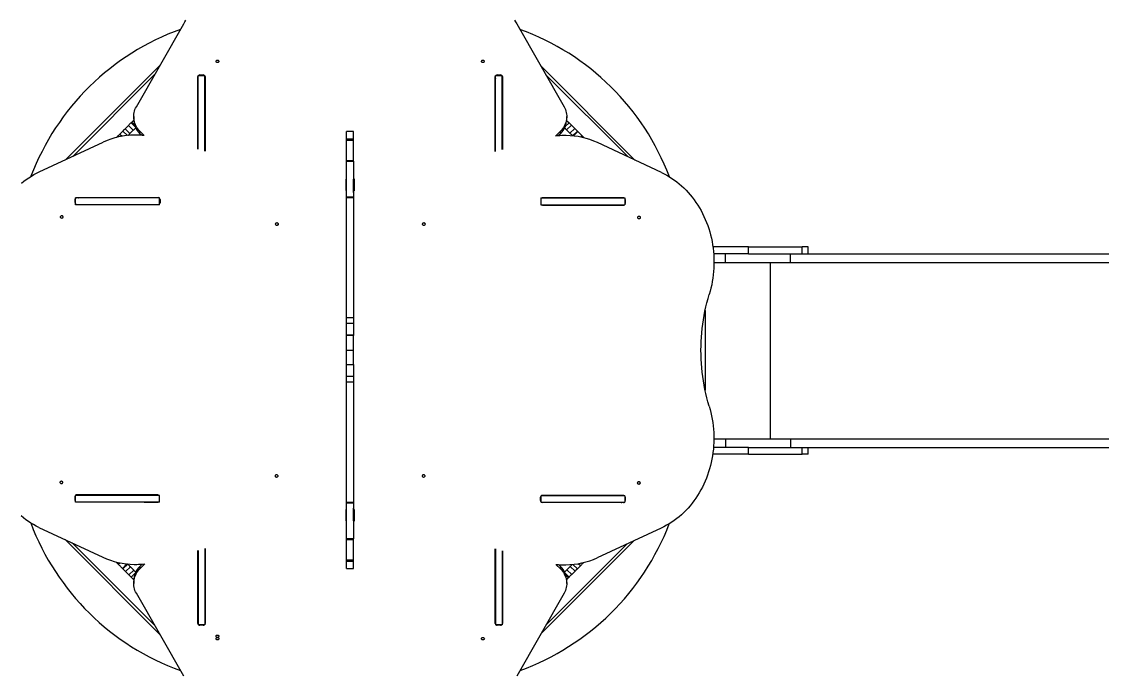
# Model space of a CAD drawing. Header units: millimetres. Extents: x -9608 to 9087, y -7864 to 6934.
# Drawn here: x 2400 to 5744, y -2946 to -927 of the extents above; entities that cross this region are included whole.
import ezdxf

# ---------------------------------------------------------------- set-up
doc = ezdxf.new("R2010")
doc.units = ezdxf.units.MM
for name, color, linetype in [('DIKOM_ОБЪЕКТ', 7, 'Continuous'), ('DIKOM_РАЗМЕР_ЗОНА', 7, 'Continuous'), ('DIKOM_РАЗМЕР_ОБЪЕКТА', 7, 'Continuous')]:
    doc.layers.add(name, color=color, linetype=linetype)
doc.styles.add('style1', font='arial.ttf', dxfattribs={"width": 0.8})
doc.dimstyles.new('1-50', dxfattribs={"dimtxt": 300, "dimasz": 200, "dimexe": 100, "dimexo": 0, "dimgap": 100, "dimtad": 1, "dimtxsty": 'style1', "dimcen": 200, "dimclrd": 7, "dimclre": 7, "dimclrt": 7, "dimadec": 1, "dimazin": 2, "dimtfac": 1, "dimtmove": 0, "dimatfit": 2, "dimfxl": 0, "dimlwd": 25, "dimlwe": 18, "dimarcsym": 0})

# ---------------------------------------------------------------- blocks, each defined once
blk = doc.blocks.new('*D16')
at = {"layer": 'Defpoints', "color": 0, "transparency": 16777216}
for p in [(-6125, 3662.5), (7039, -2261), (7039, -7136.2)]:
    blk.add_point(p, dxfattribs=at)
at = {"layer": 'DIKOM_РАЗМЕР_ОБЪЕКТА', "color": 7, "lineweight": 18, "transparency": 16777216}
for p, q in [((-6125, 3662.5), (-6125, -7236.2)), ((7039, -2261), (7039, -7236.2))]:
    blk.add_line(p, q, dxfattribs=at)
at = {"layer": 'DIKOM_РАЗМЕР_ОБЪЕКТА', "color": 7, "lineweight": 25, "transparency": 16777216}
blk.add_line((-5925, -7136.2), (6839, -7136.2), dxfattribs=at)
at = {"layer": 'DIKOM_РАЗМЕР_ОБЪЕКТА', "color": 7, "transparency": 16777216}
for points in [[(-5925, -7102.9), (-5925, -7169.5), (-6125, -7136.2)], [(6839, -7102.9), (6839, -7169.5), (7039, -7136.2)]]:
    blk.add_solid(points, dxfattribs=at)
at = {"layer": 'DIKOM_РАЗМЕР_ОБЪЕКТА', "color": 7, "transparency": 16777216, "insert": (326.4, -6882.9), "char_height": 300, "attachment_point": 5, "style": 'style1'}
blk.add_mtext('13200', dxfattribs=at)
blk = doc.blocks.new('*D19')
at = {"layer": 'Defpoints', "color": 0, "transparency": 16777216}
for p in [(-8101.5, 2662.5), (9079.7, -1911.4), (9079.7, -7764.5)]:
    blk.add_point(p, dxfattribs=at)
at = {"layer": 'DIKOM_РАЗМЕР_ЗОНА', "color": 7, "lineweight": 18, "transparency": 16777216}
for p, q in [((-8101.5, 2662.5), (-8101.5, -7864.5)), ((9079.7, -1911.4), (9079.7, -7864.5))]:
    blk.add_line(p, q, dxfattribs=at)
at = {"layer": 'DIKOM_РАЗМЕР_ЗОНА', "color": 7, "lineweight": 25, "transparency": 16777216}
blk.add_line((-7901.5, -7764.5), (8879.7, -7764.5), dxfattribs=at)
at = {"layer": 'DIKOM_РАЗМЕР_ЗОНА', "color": 7, "transparency": 16777216}
for points in [[(-7901.5, -7731.1), (-7901.5, -7797.8), (-8101.5, -7764.5)], [(8879.7, -7731.1), (8879.7, -7797.8), (9079.7, -7764.5)]]:
    blk.add_solid(points, dxfattribs=at)
at = {"layer": 'DIKOM_РАЗМЕР_ЗОНА', "color": 7, "transparency": 16777216, "insert": (369.4, -7511.3), "char_height": 300, "attachment_point": 5, "style": 'style1'}
blk.add_mtext('17200', dxfattribs=at)

msp = doc.modelspace()

# ---------------------------------------------------------------- linework, layer by layer
at = {"layer": 'DIKOM_ОБЪЕКТ', "color": 7, "linetype": 'Continuous', "lineweight": 15}
for p, q in [((2755.176, -1190.824), (2901.736, -934.076)), ((3932.971, -934.076), (4079.532, -1190.824)), ((2827.975, -1063.287), (2537.006, -1354.264)), ((4299.091, -1356.113), (4007.342, -1064.375)), ((2812.93, -1089.648), (2558.093, -1344.484)), ((2945.651, -1322.119), (2945.651, -1097.615)), ((2946.353, -1093.718), (2967.349, -1093.718)), ((2946.353, -1322.31), (2946.353, -1093.718)), ((2951.648, -1092.419), (2962.054, -1092.419)), ((2951.648, -1093.718), (2951.648, -1092.419)), ((2962.054, -1093.718), (2962.054, -1092.419)), ((2967.349, -1328.05), (2967.349, -1093.718)), ((2968.051, -1097.615), (2968.051, -1328.241)), ((3866.656, -1329.394), (3866.656, -1097.615)), ((3867.358, -1093.718), (3888.354, -1093.718)), ((3867.358, -1329.205), (3867.358, -1093.718)), ((3872.653, -1092.419), (3883.06, -1092.419)), ((3872.653, -1093.718), (3872.653, -1092.419)), ((3883.06, -1093.718), (3883.06, -1092.419)), ((3888.354, -1323.522), (3888.354, -1093.718)), ((3889.056, -1097.615), (3889.056, -1323.332)), ((4277.881, -1346.216), (4022.403, -1090.736)), ((2746.89, -1221.526), (2746.89, -1229.026)), ((4087.68, -1233.014), (4095.035, -1240.375)), ((4087.817, -1229.026), (4087.817, -1221.526)), ((2704.059, -1275.508), (2713.458, -1266.117)), ((2713.458, -1266.117), (2727.359, -1280.024)), ((2720.615, -1258.962), (2730.899, -1248.681)), ((2720.615, -1258.962), (2735.461, -1273.812)), ((2730.899, -1248.681), (2745.746, -1263.53)), ((2735.461, -1273.812), (2745.746, -1263.53)), ((2739.185, -1240.395), (2740.848, -1238.729)), ((2739.185, -1240.395), (2751.88, -1253.092)), ((2740.848, -1238.729), (2749.866, -1247.759)), ((2779.651, -1280.118), (2766.421, -1266.881)), ((2766.421, -1274.382), (2766.421, -1266.881)), ((3427.356, -1267.799), (3406.36, -1267.799)), ((3406.36, -1290.03), (3406.36, -1267.799)), ((3427.356, -1290.03), (3427.356, -1267.799)), ((4068.286, -1266.881), (4053.5, -1281.668)), ((4068.286, -1274.382), (4068.286, -1266.881)), ((4095.035, -1240.375), (4083.194, -1252.218)), ((4102.191, -1247.529), (4087.344, -1262.378)), ((4087.344, -1262.378), (4097.629, -1272.659)), ((4112.476, -1257.81), (4097.629, -1272.659)), ((4102.191, -1247.529), (4112.476, -1257.81)), ((4120.761, -1266.096), (4105.914, -1280.945)), ((4122.424, -1267.762), (4108.813, -1281.38)), ((4120.761, -1266.096), (4122.424, -1267.762)), ((2454.562, -1392.487), (2652.927, -1300.513)), ((2693.561, -1286.005), (2693.942, -1285.636)), ((2693.942, -1285.636), (2694.156, -1285.855)), ((2704.059, -1275.508), (2710.849, -1282.289)), ((2757.236, -1278.909), (2749.744, -1278.909)), ((2771.396, -1279.354), (2766.421, -1274.382)), ((3406.36, -1290.03), (3427.356, -1290.03)), ((3406.36, -1294.689), (3406.36, -1290.03)), ((3406.36, -1294.689), (3427.356, -1294.689)), ((3406.36, -1357.85), (3406.36, -1294.689)), ((3427.356, -1294.689), (3427.356, -1290.03)), ((3427.356, -1357.85), (3427.356, -1294.689)), ((4068.286, -1274.382), (4061.847, -1280.825)), ((4085.91, -1280.213), (4078.418, -1280.213)), ((4105.914, -1280.945), (4106.082, -1281.119)), ((4134.921, -1280.258), (4130.511, -1284.666)), ((4134.921, -1280.258), (4141.94, -1287.27)), ((4381.412, -1394.526), (4183.261, -1302.066)), ((3406.36, -1357.85), (3427.356, -1357.85)), ((3406.36, -1359.32), (3406.36, -1357.85)), ((3406.36, -1359.32), (3427.356, -1359.32)), ((3406.36, -1471.428), (3406.36, -1359.32)), ((3427.356, -1359.32), (3427.356, -1357.85)), ((3427.356, -1359.32), (3427.356, -1471.428)), ((3406.36, -1415.271), (3403.857, -1415.271)), ((3403.857, -1415.271), (3403.857, -1433.271)), ((3403.857, -1433.271), (3403.857, -1449.824)), ((3406.36, -1433.271), (3403.857, -1433.271)), ((3430.85, -1415.271), (3427.859, -1415.271)), ((3427.859, -1433.271), (3427.859, -1415.271)), ((3430.85, -1433.271), (3427.859, -1433.271)), ((3427.859, -1455.954), (3427.859, -1433.271)), ((3430.85, -1433.271), (3430.85, -1415.271)), ((3430.85, -1450.824), (3430.85, -1433.271)), ((2566.089, -1487.905), (2566.104, -1477.505)), ((2566.806, -1487.905), (2566.089, -1487.905)), ((2566.806, -1477.505), (2566.104, -1477.505)), ((2566.806, -1494.271), (2566.806, -1473.271)), ((2826.602, -1473.271), (2566.806, -1473.271)), ((2826.602, -1494.271), (2566.806, -1494.271)), ((2571.307, -1471.513), (2823.321, -1471.944)), ((2823.352, -1494.344), (2780.704, -1494.271)), ((2823.627, -1494.332), (2788.211, -1494.271)), ((2824.1, -1494.271), (2823.352, -1494.344)), ((2826.602, -1494.271), (2826.602, -1473.271)), ((2828.509, -1477.953), (2828.494, -1488.354)), ((3427.356, -1471.428), (3406.36, -1471.428)), ((3406.36, -1471.428), (3406.36, -1471.872)), ((3406.36, -1471.872), (3427.356, -1471.872)), ((3406.36, -1844.741), (3406.36, -1471.872)), ((3427.356, -1471.872), (3427.356, -1471.428)), ((3427.356, -1471.872), (3427.356, -1844.741)), ((4007.342, -1478.88), (4007.342, -1489.281)), ((4008.105, -1473.271), (4008.105, -1494.271)), ((4008.105, -1473.271), (4267.902, -1473.271)), ((4008.105, -1494.271), (4267.902, -1494.271)), ((4257.068, -1473.1), (4012.302, -1472.891)), ((4012.469, -1495.285), (4264.545, -1495.5)), ((4264.56, -1473.1), (4012.546, -1472.885)), ((4257.068, -1473.1), (4264.56, -1473.1)), ((4267.902, -1473.271), (4267.902, -1494.271)), ((4267.902, -1479.104), (4269.748, -1479.104)), ((4267.902, -1489.504), (4269.748, -1489.504)), ((4269.748, -1489.504), (4269.748, -1479.104)), ((4651.019, -1625.037), (4540.576, -1625.037)), ((4651.019, -1646.037), (4651.019, -1625.037)), ((4651.019, -1625.037), (4817.157, -1625.037)), ((4817.157, -1646.037), (4817.157, -1625.037)), ((4836.017, -1625.037), (4817.157, -1625.037)), ((4836.017, -1646.037), (4836.017, -1625.037)), ((4651.019, -1646.037), (4542.85, -1646.037)), ((4579.883, -1673.037), (4579.883, -1646.037)), ((4651.019, -1646.037), (4817.157, -1646.037)), ((4780.429, -1673.037), (4780.429, -1646.037)), ((4817.157, -1646.037), (6472.095, -1646.037)), ((4543.872, -1673.037), (4579.883, -1673.037)), ((4579.883, -1673.037), (4780.429, -1673.037)), ((4717.822, -1673.037), (4717.822, -2219.037)), ((4780.429, -1673.037), (6472.095, -1673.037)), ((4516.421, -1821.86), (4516.421, -2068.924)), ((3427.356, -1844.741), (3406.36, -1844.741)), ((3406.36, -1861.831), (3406.36, -1844.741)), ((3427.356, -1861.831), (3406.36, -1861.831)), ((3406.36, -1898.315), (3406.36, -1861.831)), ((3427.356, -1844.741), (3427.356, -1861.831)), ((3427.356, -1861.831), (3427.356, -1898.315)), ((3427.356, -1898.315), (3406.36, -1898.315)), ((3406.36, -1899.476), (3406.36, -1898.315)), ((3427.356, -1899.476), (3406.36, -1899.476)), ((3406.36, -1944.271), (3406.36, -1899.476)), ((3427.356, -1898.315), (3427.356, -1899.476)), ((3427.356, -1944.271), (3427.356, -1899.476)), ((3406.36, -1944.271), (3427.356, -1944.271)), ((3406.36, -1989.066), (3406.36, -1944.271)), ((3427.356, -1989.066), (3427.356, -1944.271)), ((3406.36, -1989.066), (3427.356, -1989.066)), ((3406.36, -1990.227), (3406.36, -1989.066)), ((3427.356, -1990.227), (3406.36, -1990.227)), ((3406.36, -2026.711), (3406.36, -1990.227)), ((3427.356, -1989.066), (3427.356, -1990.227)), ((3427.356, -1990.227), (3427.356, -2026.711)), ((3427.356, -2026.711), (3406.36, -2026.711)), ((3406.36, -2043.801), (3406.36, -2026.711)), ((3427.356, -2026.711), (3427.356, -2043.801)), ((3427.356, -2043.801), (3406.36, -2043.801)), ((3406.36, -2416.671), (3406.36, -2043.801)), ((3427.356, -2043.801), (3427.356, -2416.671)), ((4543.567, -2219.037), (4579.883, -2219.037)), ((4579.883, -2219.037), (4579.883, -2246.037)), ((4579.883, -2219.037), (4780.429, -2219.037)), ((4780.429, -2219.037), (4780.429, -2246.037)), ((4780.429, -2219.037), (6472.095, -2219.037)), ((4651.019, -2267.037), (4539.951, -2267.037)), ((4651.019, -2246.037), (4542.361, -2246.037)), ((4651.019, -2267.037), (4651.019, -2246.037)), ((4651.019, -2246.037), (4817.157, -2246.037)), ((4651.019, -2267.037), (4817.157, -2267.037)), ((4817.157, -2246.037), (6472.095, -2246.037)), ((4817.157, -2267.037), (4817.157, -2246.037)), ((4836.017, -2267.037), (4817.157, -2267.037)), ((4836.017, -2267.037), (4836.017, -2246.037)), ((2564.914, -2398.504), (2564.899, -2408.905)), ((2566.806, -2398.504), (2564.914, -2398.504)), ((2566.806, -2415.271), (2566.806, -2394.271)), ((2826.602, -2394.271), (2566.806, -2394.271)), ((2822.208, -2392.944), (2570.117, -2392.513)), ((2826.602, -2415.271), (2826.602, -2394.271)), ((2827.304, -2409.353), (2827.319, -2398.952)), ((4006.747, -2410.281), (4006.763, -2399.88)), ((4008.105, -2395.862), (4008.105, -2414.317)), ((4009.54, -2394.271), (4267.474, -2394.271)), ((4011.707, -2393.892), (4256.473, -2394.101)), ((4011.89, -2393.885), (4263.965, -2394.101)), ((4256.473, -2394.101), (4263.965, -2394.101)), ((4267.902, -2396.983), (4267.902, -2413.607)), ((4267.902, -2400.105), (4269.168, -2400.105)), ((4269.168, -2400.105), (4269.153, -2410.505)), ((2566.806, -2408.905), (2564.899, -2408.905)), ((2826.602, -2415.271), (2566.806, -2415.271)), ((2779.544, -2415.271), (2822.101, -2415.344)), ((2787.051, -2415.271), (2822.452, -2415.332)), ((2822.925, -2415.271), (2822.101, -2415.344)), ((3403.857, -2437.813), (3403.857, -2455.271)), ((3427.356, -2416.671), (3406.36, -2416.671)), ((3406.36, -2416.671), (3406.36, -2417.114)), ((3406.36, -2417.114), (3427.356, -2417.114)), ((3406.36, -2529.223), (3406.36, -2417.114)), ((3427.356, -2417.114), (3427.356, -2416.671)), ((3427.356, -2417.114), (3427.356, -2529.223)), ((3427.859, -2455.271), (3427.859, -2433.805)), ((3430.85, -2455.271), (3430.85, -2438.288)), ((4009.051, -2415.271), (4267.474, -2415.271)), ((4263.965, -2416.501), (4011.951, -2416.285)), ((4267.902, -2410.505), (4269.153, -2410.505)), ((3403.857, -2455.271), (3403.857, -2473.271)), ((3403.857, -2455.271), (3406.36, -2455.271)), ((3403.857, -2473.271), (3406.36, -2473.271)), ((3427.859, -2455.271), (3430.85, -2455.271)), ((3427.859, -2473.271), (3427.859, -2455.271)), ((3427.859, -2473.271), (3430.85, -2473.271)), ((3430.85, -2473.271), (3430.85, -2455.271)), ((2453.189, -2493.387), (2651.279, -2586.017)), ((4380.756, -2495.428), (4182.437, -2587.571)), ((2534.686, -2531.491), (2827.35, -2824.166)), ((3427.356, -2529.223), (3406.36, -2529.223)), ((3406.36, -2530.693), (3406.36, -2529.223)), ((3406.36, -2530.693), (3427.356, -2530.693)), ((3406.36, -2593.853), (3406.36, -2530.693)), ((3427.356, -2530.693), (3427.356, -2529.223)), ((3427.356, -2593.853), (3427.356, -2530.693)), ((4007.968, -2823.072), (4296.451, -2534.595)), ((2555.926, -2541.428), (2812.305, -2797.805)), ((2945.651, -2790.927), (2945.651, -2564.956)), ((2946.353, -2564.767), (2946.353, -2794.825)), ((2967.349, -2559.103), (2967.349, -2794.825)), ((2968.051, -2558.914), (2968.051, -2790.927)), ((3866.656, -2790.927), (3866.656, -2559.929)), ((3867.358, -2560.12), (3867.358, -2794.825)), ((3888.354, -2565.842), (3888.354, -2794.825)), ((3889.056, -2566.032), (3889.056, -2790.927)), ((4023.029, -2796.711), (4275.317, -2544.414)), ((2699.313, -2607.816), (2692.264, -2600.761)), ((2699.313, -2607.816), (2703.723, -2603.403)), ((2711.81, -2620.312), (2725.391, -2606.732)), ((2713.473, -2621.978), (2728.32, -2607.129)), ((2728.32, -2607.129), (2728.198, -2607.008)), ((2748.813, -2607.953), (2756.305, -2607.953)), ((2766.421, -2621.661), (2781.665, -2606.418)), ((2766.421, -2614.161), (2773.273, -2607.313)), ((3406.36, -2593.853), (3427.356, -2593.853)), ((3406.36, -2598.512), (3406.36, -2593.853)), ((3406.36, -2598.512), (3427.356, -2598.512)), ((3406.36, -2620.744), (3406.36, -2598.512)), ((3427.356, -2598.512), (3427.356, -2593.853)), ((3427.356, -2620.744), (3427.356, -2598.512)), ((4054.599, -2607.977), (4068.286, -2621.661)), ((4130.176, -2612.566), (4123.614, -2606.004)), ((2713.473, -2621.978), (2711.81, -2620.312)), ((2721.759, -2630.264), (2736.606, -2615.415)), ((2732.043, -2640.545), (2721.759, -2630.264)), ((2732.043, -2640.545), (2746.89, -2625.696)), ((2746.89, -2625.696), (2736.606, -2615.415)), ((2739.2, -2647.699), (2752.2, -2634.69)), ((2766.421, -2614.161), (2766.421, -2621.661)), ((3406.36, -2620.744), (3427.356, -2620.744)), ((4062.884, -2608.752), (4068.286, -2614.161)), ((4068.286, -2614.161), (4068.286, -2621.661)), ((4077.945, -2609.258), (4085.452, -2609.258)), ((4095.065, -2647.679), (4082.828, -2635.45)), ((4093.387, -2649.344), (4084.827, -2640.782)), ((4098.773, -2614.262), (4088.489, -2624.544)), ((4103.351, -2639.393), (4088.489, -2624.544)), ((4113.62, -2629.111), (4098.773, -2614.262)), ((4113.62, -2629.111), (4103.351, -2639.393)), ((4120.776, -2621.957), (4107.043, -2608.22)), ((4130.176, -2612.566), (4120.776, -2621.957)), ((2747.028, -2655.529), (2739.2, -2647.699)), ((2746.89, -2659.517), (2746.89, -2667.017)), ((4087.817, -2667.017), (4087.817, -2659.517)), ((4095.065, -2647.679), (4093.387, -2649.344)), ((2901.736, -2954.467), (2755.176, -2697.719)), ((4079.532, -2697.719), (3932.971, -2954.467)), ((2967.349, -2794.825), (2946.353, -2794.825)), ((2951.648, -2794.825), (2951.648, -2796.123)), ((2962.054, -2796.123), (2951.648, -2796.123)), ((2962.054, -2794.825), (2962.054, -2796.123)), ((3888.354, -2794.825), (3867.358, -2794.825)), ((3872.653, -2794.825), (3872.653, -2796.123)), ((3883.06, -2796.123), (3872.653, -2796.123)), ((3883.06, -2794.825), (3883.06, -2796.123))]:
    msp.add_line(p, q, dxfattribs=at)
at = {"layer": 'DIKOM_ОБЪЕКТ', "color": 7, "linetype": 'Continuous', "lineweight": 15, "flags": 128}
for points in [[(2901.736, -934.076), (2905.139, -928.466), (2908.847, -923.007)], [(3925.861, -923.007), (3929.568, -928.466), (3932.971, -934.076)], [(3010.745, -1050.417), (3010.577, -1051.49), (3010.059, -1052.477), (3009.235, -1053.297), (3008.182, -1053.883), (3006.976, -1054.189), (3005.725, -1054.189), (3004.52, -1053.883), (3003.467, -1053.297), (3002.658, -1052.477), (3002.124, -1051.49), (3001.956, -1050.417), (3002.124, -1049.344), (3002.658, -1048.357), (3003.467, -1047.537), (3004.52, -1046.951), (3005.725, -1046.645), (3006.976, -1046.645), (3008.182, -1046.951), (3009.235, -1047.537), (3010.059, -1048.357), (3010.577, -1049.344), (3010.745, -1050.417)], [(3832.751, -1050.417), (3832.568, -1051.49), (3832.05, -1052.477), (3831.241, -1053.297), (3830.173, -1053.883), (3828.983, -1054.189), (3827.731, -1054.189), (3826.526, -1053.883), (3825.473, -1053.297), (3824.649, -1052.477), (3824.13, -1051.49), (3823.947, -1050.417), (3824.13, -1049.344), (3824.649, -1048.357), (3825.473, -1047.537), (3826.526, -1046.951), (3827.731, -1046.645), (3828.983, -1046.645), (3830.173, -1046.951), (3831.241, -1047.537), (3832.05, -1048.357), (3832.568, -1049.344), (3832.751, -1050.417)], [(2766.421, -1266.881), (2762.958, -1263.163), (2759.784, -1259.247), (2756.946, -1255.151), (2754.443, -1250.895), (2752.277, -1246.5), (2750.461, -1241.986), (2749.011, -1237.374), (2747.943, -1232.687), (2747.241, -1227.947), (2746.921, -1223.176), (2746.982, -1218.398), (2747.409, -1213.634), (2748.233, -1208.908), (2749.423, -1204.242), (2750.98, -1199.658), (2752.902, -1195.178), (2755.176, -1190.824)], [(4079.532, -1190.824), (4081.805, -1195.178), (4083.728, -1199.658), (4085.284, -1204.242), (4086.475, -1208.908), (4087.283, -1213.634), (4087.726, -1218.398), (4087.787, -1223.176), (4087.466, -1227.947), (4086.764, -1232.687), (4085.696, -1237.374), (4084.247, -1241.986), (4082.431, -1246.5), (4080.264, -1250.895), (4077.762, -1255.151), (4074.908, -1259.247), (4071.75, -1263.163), (4068.286, -1266.881)], [(2740.848, -1238.729), (2742.023, -1237.544), (2743.365, -1236.204), (2744.846, -1234.732), (2746.417, -1233.149), (2746.997, -1232.574)], [(2713.458, -1266.117), (2714.206, -1265.362), (2715.015, -1264.554), (2715.869, -1263.697), (2716.769, -1262.799), (2717.7, -1261.869), (2718.661, -1260.914), (2719.623, -1259.942), (2720.615, -1258.962)], [(2730.899, -1248.681), (2732.074, -1247.495), (2733.249, -1246.323), (2734.393, -1245.182), (2735.492, -1244.084), (2736.53, -1243.043), (2737.506, -1242.074), (2738.391, -1241.188), (2739.185, -1240.395)], [(2745.746, -1263.53), (2746.921, -1262.344), (2748.096, -1261.173), (2749.24, -1260.031), (2750.339, -1258.933), (2751.376, -1257.893), (2752.353, -1256.923), (2753.223, -1256.044)], [(4081.317, -1256.357), (4081.76, -1256.787), (4082.614, -1257.644), (4083.514, -1258.541), (4084.43, -1259.471), (4085.391, -1260.426), (4086.368, -1261.398), (4087.344, -1262.378)], [(4095.035, -1240.375), (4095.798, -1241.128), (4096.606, -1241.938), (4097.461, -1242.794), (4098.361, -1243.692), (4099.292, -1244.622), (4100.238, -1245.577), (4101.215, -1246.549), (4102.191, -1247.529)], [(4112.476, -1257.81), (4113.666, -1258.996), (4114.825, -1260.168), (4115.97, -1261.31), (4117.068, -1262.407), (4118.106, -1263.447), (4119.083, -1264.417), (4119.968, -1265.304), (4120.761, -1266.096)], [(4122.424, -1267.762), (4123.614, -1268.948), (4124.957, -1270.287), (4126.422, -1271.759), (4128.009, -1273.342), (4129.672, -1275.009), (4131.396, -1276.735), (4133.151, -1278.494), (4134.921, -1280.258)], [(2693.942, -1285.636), (2695.316, -1284.255), (2696.689, -1282.88), (2698.047, -1281.527), (2699.359, -1280.207), (2700.641, -1278.933), (2701.862, -1277.718), (2703.006, -1276.572), (2704.059, -1275.508)], [(2729.449, -1279.826), (2729.861, -1279.403), (2730.731, -1278.546), (2731.616, -1277.648), (2732.547, -1276.719), (2733.508, -1275.763), (2734.485, -1274.792), (2735.461, -1273.812)], [(4097.629, -1272.659), (4098.819, -1273.846), (4099.979, -1275.017), (4101.123, -1276.159), (4102.222, -1277.256), (4103.259, -1278.297), (4104.236, -1279.266), (4105.121, -1280.153), (4105.914, -1280.945)], [(2399.478, -1427.486), (2406.879, -1421.556), (2414.447, -1415.925), (2422.183, -1410.601), (2430.072, -1405.589), (2438.098, -1400.896), (2446.262, -1396.526), (2454.562, -1392.487)], [(4381.412, -1394.526), (4389.697, -1398.587), (4397.845, -1402.976), (4405.872, -1407.69), (4413.745, -1412.721), (4421.466, -1418.065), (4429.034, -1423.714), (4436.404, -1429.661), (4443.607, -1435.901), (4450.61, -1442.425), (4457.416, -1449.225), (4464.023, -1456.293), (4470.401, -1463.621), (4476.566, -1471.2), (4482.501, -1479.021), (4488.177, -1487.074), (4493.625, -1495.35), (4498.828, -1503.839), (4503.757, -1512.531), (4508.426, -1521.414), (4512.836, -1530.48), (4516.971, -1539.716), (4520.816, -1549.111), (4524.371, -1558.655), (4527.652, -1568.336), (4530.643, -1578.142), (4533.328, -1588.061), (4535.709, -1598.082), (4537.799, -1608.193), (4539.584, -1618.381), (4541.064, -1628.634), (4542.224, -1638.94), (4543.079, -1649.287), (4543.628, -1659.661), (4543.857, -1670.052), (4543.78, -1680.445), (4543.399, -1690.829), (4542.697, -1701.191), (4541.69, -1711.519), (4540.363, -1721.8), (4538.745, -1732.023), (4536.807, -1742.174), (4534.564, -1752.242), (4532.031, -1762.214), (4529.193, -1772.078)], [(2567.615, -1473.271), (2567.63, -1473.265), (2568.408, -1472.52), (2569.308, -1471.967), (2570.285, -1471.627), (2571.307, -1471.513)], [(2575.122, -1473.271), (2575.122, -1473.265), (2575.915, -1472.52), (2576.816, -1471.967), (2577.792, -1471.627), (2578.464, -1471.526)], [(4010.715, -1473.271), (4011.539, -1472.999), (4012.546, -1472.885)], [(4257.068, -1473.1), (4258.075, -1473.216), (4258.289, -1473.271)], [(4264.56, -1473.1), (4265.582, -1473.216), (4265.796, -1473.271)], [(2524.036, -1527.733), (2525.104, -1527.913), (2526.096, -1528.435), (2526.904, -1529.257), (2527.499, -1530.311), (2527.805, -1531.513), (2527.789, -1532.766), (2527.484, -1533.967), (2526.904, -1535.019), (2526.08, -1535.838), (2525.088, -1536.357), (2524.02, -1536.533), (2522.952, -1536.353), (2521.96, -1535.831), (2521.136, -1535.009), (2520.557, -1533.955), (2520.251, -1532.753), (2520.251, -1531.5), (2520.557, -1530.299), (2521.152, -1529.247), (2521.976, -1528.428), (2522.952, -1527.909), (2524.036, -1527.733)], [(4311.725, -1538.241), (4310.641, -1538.062), (4309.665, -1537.54), (4308.841, -1536.72), (4308.261, -1535.665), (4307.956, -1534.464), (4307.956, -1533.211), (4308.261, -1532.01), (4308.841, -1530.957), (4309.665, -1530.137), (4310.657, -1529.618), (4311.725, -1529.441), (4312.793, -1529.62), (4313.785, -1530.141), (4314.609, -1530.962), (4315.189, -1532.016), (4315.494, -1533.218), (4315.494, -1534.47), (4315.189, -1535.672), (4314.593, -1536.725), (4313.785, -1537.544), (4312.793, -1538.063), (4311.725, -1538.241)], [(3190.356, -1549.872), (3191.44, -1550.052), (3192.416, -1550.574), (3193.24, -1551.396), (3193.82, -1552.45), (3194.125, -1553.652), (3194.125, -1554.905), (3193.82, -1556.106), (3193.24, -1557.158), (3192.416, -1557.977), (3191.425, -1558.495), (3190.356, -1558.672), (3189.273, -1558.492), (3188.296, -1557.97), (3187.473, -1557.148), (3186.893, -1556.094), (3186.587, -1554.892), (3186.587, -1553.639), (3186.893, -1552.438), (3187.488, -1551.386), (3188.296, -1550.567), (3189.288, -1550.048), (3190.356, -1549.872)], [(3194.11, -1555.052), (3194.08, -1554.897), (3194.049, -1554.265)], [(3645.343, -1558.671), (3644.275, -1558.492), (3643.283, -1557.971), (3642.474, -1557.15), (3641.879, -1556.096), (3641.574, -1554.894), (3641.574, -1553.642), (3641.879, -1552.441), (3642.474, -1551.387), (3643.298, -1550.568), (3644.275, -1550.049), (3645.358, -1549.871), (3646.426, -1550.05), (3647.418, -1550.571), (3648.227, -1551.393), (3648.822, -1552.446), (3649.127, -1553.648), (3649.127, -1554.901), (3648.807, -1556.102), (3648.227, -1557.155), (3647.403, -1557.974), (3646.426, -1558.494), (3645.343, -1558.671)], [(4529.01, -2118.072), (4525.272, -2105.214), (4521.823, -2092.247), (4518.68, -2079.182), (4515.826, -2066.027), (4513.263, -2052.79), (4510.989, -2039.482), (4509.036, -2026.11), (4507.373, -2012.684), (4506.015, -1999.213), (4504.947, -1985.705), (4504.199, -1972.171), (4503.757, -1958.618), (4503.604, -1945.057), (4503.772, -1931.496), (4504.23, -1917.943), (4504.993, -1904.41), (4506.076, -1890.904), (4507.449, -1877.435), (4509.128, -1864.011), (4511.096, -1850.643), (4513.385, -1837.337), (4515.948, -1824.105), (4518.832, -1810.954), (4521.991, -1797.893), (4525.455, -1784.932), (4529.193, -1772.078)], [(4529.01, -2118.072), (4531.833, -2127.943), (4534.351, -2137.92), (4536.578, -2147.993), (4538.501, -2158.148), (4540.118, -2168.374), (4541.431, -2178.659), (4542.422, -2188.99), (4543.109, -2199.354), (4543.491, -2209.74), (4543.552, -2220.135), (4543.307, -2230.526), (4542.758, -2240.901), (4541.888, -2251.248), (4540.698, -2261.553), (4539.218, -2271.805), (4537.418, -2281.992), (4535.327, -2292.1), (4532.916, -2302.119), (4530.231, -2312.036), (4527.225, -2321.838), (4523.944, -2331.515), (4520.358, -2341.054), (4516.498, -2350.445), (4512.363, -2359.675), (4507.953, -2368.735), (4503.268, -2377.613), (4498.309, -2386.297), (4493.106, -2394.779), (4487.659, -2403.047), (4481.952, -2411.092), (4476.016, -2418.904), (4469.852, -2426.474), (4463.458, -2433.792), (4456.836, -2440.851), (4450.03, -2447.64), (4443.011, -2454.153), (4435.809, -2460.381), (4428.409, -2466.318), (4420.856, -2471.955), (4413.119, -2477.286), (4405.231, -2482.305), (4397.205, -2487.005), (4389.041, -2491.381), (4380.756, -2495.428)], [(3189.365, -2329.871), (3190.433, -2330.051), (3191.425, -2330.573), (3192.233, -2331.395), (3192.828, -2332.449), (3193.134, -2333.651), (3193.134, -2334.904), (3192.813, -2336.105), (3192.233, -2337.158), (3191.409, -2337.976), (3190.417, -2338.495), (3189.349, -2338.671), (3188.281, -2338.491), (3187.289, -2337.969), (3186.481, -2337.148), (3185.886, -2336.093), (3185.58, -2334.891), (3185.58, -2333.639), (3185.886, -2332.437), (3186.481, -2331.385), (3187.305, -2330.566), (3188.281, -2330.048), (3189.365, -2329.871)], [(3644.839, -2338.671), (3643.771, -2338.492), (3642.78, -2337.971), (3641.971, -2337.15), (3641.376, -2336.096), (3641.071, -2334.894), (3641.071, -2333.641), (3641.391, -2332.44), (3641.971, -2331.387), (3642.795, -2330.568), (3643.771, -2330.049), (3644.855, -2329.871), (3645.923, -2330.05), (3646.915, -2330.571), (3647.723, -2331.392), (3648.318, -2332.446), (3648.624, -2333.648), (3648.624, -2334.9), (3648.318, -2336.102), (3647.723, -2337.155), (3646.915, -2337.975), (3645.923, -2338.494), (3644.839, -2338.671)], [(2522.983, -2349.732), (2524.051, -2349.912), (2525.043, -2350.434), (2525.851, -2351.256), (2526.446, -2352.31), (2526.736, -2353.512), (2526.736, -2354.765), (2526.431, -2355.966), (2525.851, -2357.018), (2525.027, -2357.837), (2524.036, -2358.356), (2522.967, -2358.532), (2521.899, -2358.352), (2520.908, -2357.83), (2520.084, -2357.008), (2519.504, -2355.954), (2519.199, -2354.752), (2519.199, -2353.499), (2519.504, -2352.298), (2520.099, -2351.246), (2520.923, -2350.427), (2521.899, -2349.909), (2522.983, -2349.732)], [(4311.191, -2360.24), (4310.123, -2360.062), (4309.131, -2359.54), (4308.307, -2358.719), (4307.727, -2357.665), (4307.422, -2356.463), (4307.422, -2355.211), (4307.727, -2354.01), (4308.322, -2352.957), (4309.131, -2352.138), (4310.123, -2351.618), (4311.191, -2351.44), (4312.274, -2351.62), (4313.251, -2352.141), (4314.075, -2352.961), (4314.655, -2354.016), (4314.96, -2355.217), (4314.96, -2356.47), (4314.655, -2357.671), (4314.075, -2358.725), (4313.251, -2359.544), (4312.259, -2360.063), (4311.191, -2360.24)], [(2573.932, -2394.271), (2573.947, -2394.264), (2574.725, -2393.519), (2575.626, -2392.967), (2576.602, -2392.627), (2577.289, -2392.526)], [(4010.12, -2394.271), (4010.883, -2394.013), (4011.89, -2393.885)], [(4256.473, -2394.101), (4257.48, -2394.217), (4257.693, -2394.271)], [(4263.965, -2394.101), (4264.987, -2394.217), (4265.201, -2394.271)], [(2453.189, -2493.387), (2444.919, -2489.319), (2436.755, -2484.923), (2428.729, -2480.203), (2420.871, -2475.164), (2413.15, -2469.815), (2405.597, -2464.159), (2398.212, -2458.205)], [(2711.81, -2620.312), (2710.62, -2619.126), (2709.293, -2617.787), (2707.812, -2616.314), (2706.226, -2614.732), (2704.562, -2613.065), (2702.838, -2611.339), (2701.083, -2609.58), (2699.313, -2607.816)], [(2736.606, -2615.415), (2735.431, -2614.228), (2734.256, -2613.057), (2733.112, -2611.915), (2732.013, -2610.817), (2730.975, -2609.777), (2729.999, -2608.808), (2729.114, -2607.921), (2728.32, -2607.129)], [(4140.308, -2602.437), (4138.919, -2603.819), (4137.546, -2605.194), (4136.188, -2606.547), (4134.875, -2607.867), (4133.594, -2609.141), (4132.388, -2610.356), (4131.244, -2611.502), (4130.176, -2612.566)], [(2721.759, -2630.264), (2720.569, -2629.077), (2719.409, -2627.906), (2718.265, -2626.764), (2717.166, -2625.667), (2716.129, -2624.626), (2715.152, -2623.657), (2714.267, -2622.77), (2713.473, -2621.978)], [(2739.2, -2647.699), (2738.437, -2646.945), (2737.628, -2646.136), (2736.774, -2645.279), (2735.873, -2644.382), (2734.958, -2643.452), (2733.997, -2642.497), (2733.02, -2641.525), (2732.043, -2640.545)], [(2753.375, -2632.185), (2753.299, -2632.096), (2752.49, -2631.287), (2751.62, -2630.43), (2750.735, -2629.533), (2749.805, -2628.603), (2748.843, -2627.648), (2747.867, -2626.676), (2746.89, -2625.696)], [(2755.176, -2697.719), (2752.902, -2693.365), (2750.98, -2688.885), (2749.423, -2684.301), (2748.233, -2679.635), (2747.409, -2674.909), (2746.982, -2670.145), (2746.921, -2665.367), (2747.241, -2660.596), (2747.943, -2655.856), (2749.011, -2651.169), (2750.461, -2646.557), (2752.277, -2642.043), (2754.443, -2637.647), (2756.946, -2633.391), (2759.784, -2629.296), (2762.958, -2625.379), (2766.421, -2621.661)], [(4068.286, -2621.661), (4071.75, -2625.379), (4074.908, -2629.296), (4077.762, -2633.391), (4080.264, -2637.647), (4082.431, -2642.043), (4084.247, -2646.557), (4085.696, -2651.169), (4086.764, -2655.856), (4087.466, -2660.596), (4087.787, -2665.367), (4087.726, -2670.145), (4087.299, -2674.909), (4086.475, -2679.635), (4085.284, -2684.301), (4083.728, -2688.885), (4081.805, -2693.365), (4079.532, -2697.719)], [(4088.489, -2624.544), (4087.314, -2625.73), (4086.139, -2626.901), (4084.994, -2628.043), (4083.896, -2629.141), (4082.858, -2630.181), (4081.882, -2631.151), (4081.165, -2631.872)], [(4103.351, -2639.393), (4102.161, -2640.579), (4100.986, -2641.75), (4099.841, -2642.892), (4098.743, -2643.99), (4097.705, -2645.03), (4096.744, -2646), (4095.859, -2646.886), (4095.065, -2647.679)], [(4104.602, -2608.442), (4104.373, -2608.671), (4103.519, -2609.528), (4102.618, -2610.425), (4101.688, -2611.355), (4100.726, -2612.31), (4099.765, -2613.282), (4098.773, -2614.262)], [(4120.776, -2621.957), (4120.029, -2622.712), (4119.22, -2623.52), (4118.365, -2624.377), (4117.465, -2625.275), (4116.534, -2626.204), (4115.573, -2627.16), (4114.612, -2628.131), (4113.62, -2629.111)], [(3001.956, -2830.625), (3002.124, -2829.552), (3002.658, -2828.566), (3003.467, -2827.746), (3004.52, -2827.159), (3005.725, -2826.854), (3006.976, -2826.854), (3008.182, -2827.159), (3009.235, -2827.746), (3010.059, -2828.566), (3010.577, -2829.552), (3010.76, -2830.625), (3010.577, -2831.699), (3010.059, -2832.686), (3009.235, -2833.506), (3008.182, -2834.092), (3006.976, -2834.397), (3005.725, -2834.397), (3004.52, -2834.092), (3003.467, -2833.506), (3002.658, -2832.686), (3002.124, -2831.699), (3001.956, -2830.625)], [(3001.956, -2838.126), (3002.124, -2837.052), (3002.658, -2836.065), (3003.467, -2835.246), (3004.52, -2834.66), (3005.725, -2834.354), (3006.976, -2834.354), (3008.182, -2834.66), (3009.235, -2835.246), (3010.059, -2836.065), (3010.577, -2837.052), (3010.76, -2838.126), (3010.577, -2839.199), (3010.059, -2840.186), (3009.235, -2841.005), (3008.182, -2841.592), (3006.976, -2841.897), (3005.725, -2841.897), (3004.52, -2841.592), (3003.467, -2841.005), (3002.658, -2840.186), (3002.124, -2839.199), (3001.956, -2838.126)], [(3823.947, -2838.126), (3824.13, -2837.052), (3824.649, -2836.065), (3825.473, -2835.246), (3826.526, -2834.66), (3827.731, -2834.354), (3828.983, -2834.354), (3830.188, -2834.66), (3831.241, -2835.246), (3832.05, -2836.065), (3832.568, -2837.052), (3832.751, -2838.126), (3832.568, -2839.199), (3832.05, -2840.186), (3831.241, -2841.005), (3830.188, -2841.592), (3828.983, -2841.897), (3827.731, -2841.897), (3826.526, -2841.592), (3825.473, -2841.005), (3824.649, -2840.186), (3824.13, -2839.199), (3823.947, -2838.126)]]:
    msp.add_lwpolyline(points, dxfattribs=at)
at = {"layer": 'DIKOM_ОБЪЕКТ', "color": 7, "linetype": 'Continuous', "lineweight": 15}
for centre, radius, start, end in [((3154.607, -1681.759), 776.312, 109.776736, 159.223056), ((3679.395, -1681.764), 776.312, 20.683626, 70.153776), ((3006.351, -1059.147), 5.041, 81.119555, 98.880445), ((3828.357, -1059.147), 5.041, 81.119555, 98.880445), ((2950.397, -1097.664), 4.746, 148.435404, 179.413234), ((2950.397, -1105.164), 4.746, 148.435404, 179.413234), ((2951.611, -1099.014), 6.595, 89.676738, 126.580553), ((2962.098, -1098.993), 6.574, 53.359519, 90.38319), ((2963.498, -1097.608), 4.553, 359.912554, 32.238807), ((2963.498, -1105.108), 4.553, 359.912554, 32.238807), ((3871.209, -1097.608), 4.553, 147.761193, 180.087446), ((3871.209, -1105.108), 4.553, 147.761193, 180.087446), ((3872.574, -1098.885), 6.466, 89.296157, 126.961135), ((3883.097, -1099.014), 6.595, 53.419447, 90.323262), ((3884.311, -1097.664), 4.746, 0.586766, 31.564596), ((3884.311, -1105.164), 4.746, 0.586766, 31.564596), ((2810.842, -1228.37), 63.955, 180.587745, 226.007903), ((4023.406, -1228.172), 64.417, 314.163839, 359.240513), ((2750.142, -1508.441), 229.533, 90.099508, 115.058122), ((2757.226, -1504.439), 225.53, 84.651813, 89.997503), ((4078.473, -1506.545), 226.331, 90.013944, 96.0744), ((4085.379, -1510.352), 230.139, 64.829211, 89.867726), ((2572.402, -1488.025), 6.314, 178.909087, 207.595956), ((2572.583, -1477.437), 6.479, 153.07712, 180.600173), ((2822.865, -1477.582), 5.656, 356.240401, 85.375797), ((2822.122, -1488.435), 6.373, 314.670289, 0.729779), ((4013.915, -1478.852), 6.573, 152.11859, 180.248637), ((4013.735, -1489.374), 6.393, 179.159437, 208.290724), ((4012.582, -1490.533), 4.753, 231.8631, 268.645425), ((4257.014, -1490.772), 4.729, 273.238776, 312.277578), ((4264.476, -1490.649), 4.852, 270.814339, 311.701698), ((4263.506, -1478.947), 6.244, 358.550277, 45.25344), ((4263.389, -1489.6), 6.359, 315.198534, 0.861457), ((2534.901, -1532.133), 7.17, 173.745731, 186.254269), ((4300.833, -1533.841), 7.18, 353.755099, 6.244901), ((3197.662, -1554.272), 3.637, 167.598449, 192.401551), ((3634.467, -1554.271), 7.18, 353.755099, 6.244901), ((3634.467, -1554.271), 7.181, 353.755416, 6.244584), ((3200.24, -2334.271), 7.179, 173.754148, 186.245852), ((3200.241, -2334.271), 7.181, 173.755416, 186.244584), ((3633.963, -2334.271), 7.18, 353.755099, 6.244901), ((2533.848, -2354.132), 7.17, 173.745731, 186.254269), ((4303.885, -2355.841), 3.637, 347.600213, 12.399787), ((2570.54, -2398.136), 5.638, 94.30346, 183.747047), ((2822.092, -2397.68), 4.737, 46.016614, 88.601924), ((2820.823, -2398.873), 6.497, 359.296468, 27.184571), ((4012.834, -2399.679), 6.075, 122.840728, 181.898884), ((4262.606, -2400.07), 6.562, 359.696192, 42.106964), ((2571.305, -2408.985), 6.407, 179.276924, 225.393337), ((2820.804, -2409.417), 6.501, 333.122821, 0.570607), ((4012.384, -2410.653), 5.649, 176.21948, 265.599239), ((4256.355, -2411.585), 4.921, 274.034382, 311.497913), ((4263.936, -2411.793), 4.708, 270.353777, 312.365181), ((4262.686, -2410.578), 6.467, 317.765675, 0.640624), ((3154.841, -2206.548), 776.312, 200.616887, 250.187088), ((3679.63, -2206.314), 776.312, 289.849405, 339.174413), ((2749.345, -2377.783), 230.17, 244.782109, 269.867469), ((2756.331, -2383.361), 224.592, 269.993384, 276.104754), ((4085.051, -2379.756), 229.502, 270.100192, 295.108663), ((2811.221, -2660.336), 64.336, 134.134009, 179.270343), ((4077.962, -2383.886), 225.371, 264.310902, 269.99554), ((4023.865, -2660.173), 63.955, 0.587745, 46.007903), ((4236.633, -2798.138), 206.541, 133.911843, 136.164298), ((2950.397, -2783.379), 4.746, 180.586766, 211.564596), ((2950.397, -2790.879), 4.746, 180.586766, 211.564596), ((2951.612, -2789.525), 6.598, 233.430261, 270.312448), ((2962.097, -2789.546), 6.578, 269.6274, 306.629891), ((2963.498, -2783.434), 4.553, 327.761193, 0.087446), ((2963.498, -2790.934), 4.553, 327.761193, 0.087446), ((3871.209, -2783.434), 4.553, 179.912554, 212.238807), ((3871.209, -2790.934), 4.553, 179.912554, 212.238807), ((3872.61, -2789.546), 6.578, 233.370109, 270.3726), ((3883.096, -2789.525), 6.598, 269.687552, 306.569739), ((3884.311, -2783.379), 4.746, 328.435404, 359.413234), ((3884.311, -2790.879), 4.746, 328.435404, 359.413234), ((3006.351, -2829.395), 5.041, 261.119555, 278.880445), ((3828.357, -2829.395), 5.041, 261.119555, 278.880445)]:
    msp.add_arc(centre, radius, start, end, dxfattribs=at)

# ---------------------------------------------------------------- dimensions: what is measured, and where the dimension line sits
at = {"layer": 'DIKOM_РАЗМЕР_ЗОНА'}
dim = msp.add_linear_dim(base=(9079.685, -7764.48), p1=(-8101.458, 2662.494), p2=(9079.685, -1911.421), text='17200', dimstyle='1-50', dxfattribs=at)
dim.commit()
dim.dimension.update_dxf_attribs({"geometry": '*D19', "text_midpoint": (369.421, -7764.48), "dimtype": 160})
at = {"layer": 'DIKOM_РАЗМЕР_ОБЪЕКТА'}
dim = msp.add_linear_dim(base=(7038.989, -7136.194), p1=(-6124.982, 3662.494), p2=(7038.989, -2261.037), text='13200', dimstyle='1-50', dxfattribs=at)
dim.commit()
dim.dimension.update_dxf_attribs({"geometry": '*D16', "text_midpoint": (326.371, -7136.194), "dimtype": 160})

doc.saveas('drawing.dxf')
